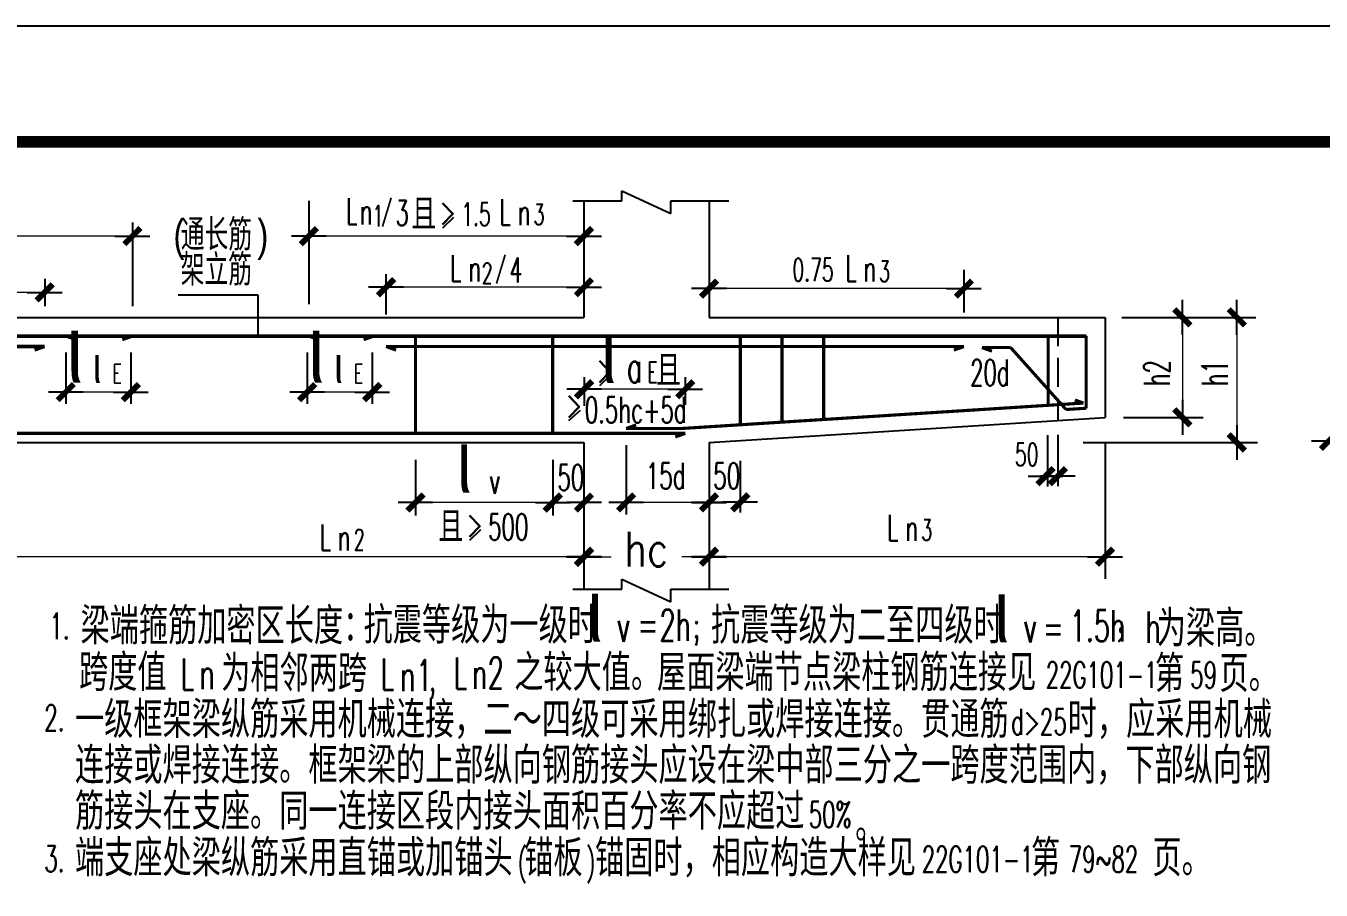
# Model space of a CAD drawing. Extents: x 250899 to 636064, y 268083 to 317384.
# Drawn here: x 415169 to 426355, y 306272 to 313733 of the extents above; entities that cross this region are included whole.
import ezdxf

# ---------------------------------------------------------------- set-up
doc = ezdxf.new("R2010")
doc.units = 0
doc.header["$LTSCALE"] = 1000
doc.header["$MEASUREMENT"] = 0
doc.linetypes.add('DASH', pattern=[0.35, 0.25, -0.1])
for name, color, linetype in [('PUB_DIM', 3, 'Continuous'), ('PUB_TITLE', 4, 'Continuous'), ('TEXT', 7, 'Continuous'), ('文字', 7, 'Continuous'), ('标注', 3, 'Continuous'), ('轮廓', 2, 'Continuous'), ('钢筋1', 1, 'Continuous')]:
    doc.layers.add(name, color=color, linetype=linetype)
doc.layers.add('Z-详图标注', color=3, linetype='Continuous', lineweight=18)
doc.styles.add('_HZTXT', font='gs_txt.shx', dxfattribs={"width": 0.8, "bigfont": 'gs_hztxt.shx'})
doc.styles.add('_SIMPLEX', font='SIMPLEX.shx', dxfattribs={"width": 0.7111111111111109})
doc.styles.add('_THZTXT', font='txt.shx', dxfattribs={"width": 0.8, "height": 400, "bigfont": 'hztxt.shx'})
doc.styles.add('_TXT', font='TXT', dxfattribs={"width": 1.028571428571429})
doc.styles.add('DIM_FONT', font='SIMPLEX.shx', dxfattribs={"width": 0.8})
doc.dimstyles.new('AXIS', dxfattribs={"dimtxt": 300, "dimasz": 1, "dimexe": 250, "dimexo": 300, "dimgap": 150, "dimtad": 1, "dimdec": 0, "dimzin": 0, "dimdsep": 46, "dimtxsty": 'DIM_FONT', "dimblk": '_DIMX', "dimcen": 0.9, "dimse1": 1, "dimse2": 1, "dimclrt": 7, "dimadec": 0, "dimazin": 0, "dimtfac": 1, "dimtdec": 0, "dimtix": 1, "dimtmove": 2, "dimatfit": 3, "dimldrblk": '_DIMX', "dimfxl": 1, "dimtolj": 1, "dimtzin": 0, "dimarcsym": 0})

# ---------------------------------------------------------------- blocks, each defined once
blk = doc.blocks.new('_DIMX')
blk.add_line((-150, 0), (150, 0))
at = {"const_width": 50}
blk.add_lwpolyline([(-70, -70), (70, 70)], dxfattribs=at)
blk = doc.blocks.new('*D12')
at = {"layer": 'Defpoints', "color": 0, "transparency": 16777216}
for p in [(17716.62102640932, 9445.463726103946), (18796.62102640932, 9445.46372610383), (17716.62102640921, 8445.463726103946)]:
    blk.add_point(p, dxfattribs=at)
at = {"layer": 'PUB_DIM', "color": 0, "lineweight": -2, "transparency": 16777216}
for p, q in [((17717.62102640921, 8445.463726103946), (17951.62102640931, 8445.463726103922)), ((18795.62102640921, 8445.463726103832), (18561.62102640931, 8445.463726103855))]:
    blk.add_line(p, q, dxfattribs=at)
for p, rotation in [((17716.62102640921, 8445.463726103946), 179.9999999999938), ((18796.62102640921, 8445.46372610383), 359.9999999999939)]:
    blk.add_blockref('_DIMX', p, dxfattribs=dict(at, rotation=rotation))
at = {"layer": 'PUB_DIM', "color": 7, "transparency": 16777216, "insert": (18256.62102640932, 8510.998277927923), "char_height": 300, "attachment_point": 5, "style": 'DIM_FONT'}
blk.add_mtext('\\A1;hc', dxfattribs=at)
blk = doc.blocks.new('*D17')
at = {"layer": 'Defpoints', "color": 0, "transparency": 16777216}
for p in [(21703.33467294299, 9167.777053644822), (21703.33467294299, 9141.238919197058), (21809.40262229345, 9167.777053644822)]:
    blk.add_point(p, dxfattribs=at)
at = {"layer": '文字', "color": 0, "lineweight": -2, "transparency": 16777216}
for p, q in [((21702.33467294299, 9141.238919197058), (21701.33467294299, 9141.238919197058)), ((21809.40262229345, 9141.238919197058), (21703.33467294299, 9141.238919197058)), ((21810.40262229345, 9141.238919197058), (21811.40262229345, 9141.238919197058))]:
    blk.add_line(p, q, dxfattribs=at)
blk.add_blockref('_DIMX', (21703.33467294299, 9141.238919197058), dxfattribs=at)
at = {"layer": '文字', "color": 0, "lineweight": -2, "transparency": 16777216, "rotation": 180}
blk.add_blockref('_DIMX', (21809.40262229345, 9141.238919197058), dxfattribs=at)
blk = doc.blocks.new('*D31')
at = {"layer": 'Defpoints', "color": 0, "transparency": 16777216}
for p in [(18796.61976961815, 8803.60497109435), (22216.61976961815, 8803.60497109435), (18796.61976961815, 8445.46372610383)]:
    blk.add_point(p, dxfattribs=at)
at = {"layer": '标注', "color": 0, "lineweight": -2, "transparency": 16777216}
blk.add_line((22215.61976961815, 8445.46372610383), (18797.61976961814, 8445.46372610383), dxfattribs=at)
at = {"layer": '标注', "color": 0, "lineweight": -2, "transparency": 16777216, "rotation": 180}
blk.add_blockref('_DIMX', (18796.61976961815, 8445.46372610383), dxfattribs=at)
at = {"layer": '标注', "color": 0, "lineweight": -2, "transparency": 16777216}
blk.add_blockref('_DIMX', (22216.61976961815, 8445.46372610383), dxfattribs=at)
blk = doc.blocks.new('*D32')
at = {"layer": 'Defpoints', "color": 0, "transparency": 16777216}
for p in [(18796.62576108682, 8941.777784642589), (18796.62576108682, 8915.239650194824), (19066.62576108682, 8941.777784642589)]:
    blk.add_point(p, dxfattribs=at)
at = {"layer": '标注', "color": 0, "lineweight": -2, "transparency": 16777216}
for p, q in [((18795.62576108682, 8915.239650194824), (18794.62576108682, 8915.239650194824)), ((19066.62576108682, 8915.239650194824), (18796.62576108682, 8915.239650194824)), ((19067.62576108682, 8915.239650194824), (19068.62576108682, 8915.239650194824))]:
    blk.add_line(p, q, dxfattribs=at)
blk.add_blockref('_DIMX', (18796.62576108682, 8915.239650194824), dxfattribs=at)
at = {"layer": '标注', "color": 0, "lineweight": -2, "transparency": 16777216, "rotation": 180}
blk.add_blockref('_DIMX', (19066.62576108682, 8915.239650194824), dxfattribs=at)
blk = doc.blocks.new('*D33')
at = {"layer": 'Defpoints', "color": 0, "transparency": 16777216}
for p in [(17717.39131145691, 9891.443295198087), (17717.39131145691, 8991.443295198085), (18591.65131145692, 8991.443295198085)]:
    blk.add_point(p, dxfattribs=at)
at = {"layer": '标注', "color": 0, "lineweight": -2, "transparency": 16777216}
blk.add_line((18590.65131145692, 9891.443295198087), (17718.39131145691, 9891.443295198087), dxfattribs=at)
at = {"layer": '标注', "color": 0, "lineweight": -2, "transparency": 16777216, "rotation": 180}
blk.add_blockref('_DIMX', (17717.39131145691, 9891.443295198087), dxfattribs=at)
at = {"layer": '标注', "color": 0, "lineweight": -2, "transparency": 16777216}
blk.add_blockref('_DIMX', (18591.65131145692, 9891.443295198087), dxfattribs=at)
blk = doc.blocks.new('*D34')
at = {"layer": 'Defpoints', "color": 0, "transparency": 16777216}
for p in [(15326.09009612514, 9866.6514295073), (15326.09009612514, 9818.51447676192), (15888.40109612536, 9818.51447676192)]:
    blk.add_point(p, dxfattribs=at)
at = {"layer": '标注', "color": 0, "lineweight": -2, "transparency": 16777216}
blk.add_line((15887.40109612536, 9866.6514295073), (15327.09009612514, 9866.6514295073), dxfattribs=at)
at = {"layer": '标注', "color": 0, "lineweight": -2, "transparency": 16777216, "rotation": 180}
blk.add_blockref('_DIMX', (15326.09009612514, 9866.6514295073), dxfattribs=at)
at = {"layer": '标注', "color": 0, "lineweight": -2, "transparency": 16777216}
blk.add_blockref('_DIMX', (15888.40109612536, 9866.6514295073), dxfattribs=at)
blk = doc.blocks.new('*D35')
at = {"layer": 'Defpoints', "color": 0, "transparency": 16777216}
for p in [(17446.62421845249, 8939.753632554375), (17446.62421845249, 8913.215498106729), (17716.62421845249, 8939.753632554375)]:
    blk.add_point(p, dxfattribs=at)
at = {"layer": '标注', "color": 0, "lineweight": -2, "transparency": 16777216}
for p, q in [((17445.62421845249, 8913.215498106729), (17444.62421845249, 8913.215498106729)), ((17716.62421845249, 8913.215498106729), (17446.62421845249, 8913.215498106729)), ((17717.62421845249, 8913.215498106729), (17718.62421845249, 8913.215498106729))]:
    blk.add_line(p, q, dxfattribs=at)
blk.add_blockref('_DIMX', (17446.62421845249, 8913.215498106729), dxfattribs=at)
at = {"layer": '标注', "color": 0, "lineweight": -2, "transparency": 16777216, "rotation": 180}
blk.add_blockref('_DIMX', (17716.62421845249, 8913.215498106729), dxfattribs=at)
blk = doc.blocks.new('*D36')
at = {"layer": 'Defpoints', "color": 0, "transparency": 16777216}
for p in [(16261.32421845244, 8939.753632554435), (16261.32421845244, 8913.215498106787), (17446.62421845249, 8939.753632554375)]:
    blk.add_point(p, dxfattribs=at)
at = {"layer": '标注', "color": 0, "lineweight": -2, "transparency": 16777216}
blk.add_line((17445.62421845249, 8913.215498106729), (16262.32421845244, 8913.215498106787), dxfattribs=at)
for p, rotation in [((16261.32421845244, 8913.215498106787), 179.9999999999972), ((17446.62421845249, 8913.215498106729), 359.9999999999972)]:
    blk.add_blockref('_DIMX', p, dxfattribs=dict(at, rotation=rotation))
blk = doc.blocks.new('*D37')
at = {"layer": 'Defpoints', "color": 0, "transparency": 16777216}
for p in [(18080.63105893251, 8941.225395192565), (18080.63105893251, 8914.687260744802), (18796.62605893263, 8941.225395192565)]:
    blk.add_point(p, dxfattribs=at)
at = {"layer": '标注', "color": 0, "lineweight": -2, "transparency": 16777216}
blk.add_line((18795.62605893262, 8914.687260744802), (18081.63105893251, 8914.687260744802), dxfattribs=at)
at = {"layer": '标注', "color": 0, "lineweight": -2, "transparency": 16777216, "rotation": 180}
blk.add_blockref('_DIMX', (18080.63105893251, 8914.687260744802), dxfattribs=at)
at = {"layer": '标注', "color": 0, "lineweight": -2, "transparency": 16777216}
blk.add_blockref('_DIMX', (18796.62605893263, 8914.687260744802), dxfattribs=at)
blk = doc.blocks.new('*D53')
at = {"layer": 'Defpoints', "color": 0, "transparency": 16777216}
for p in [(13241.09399656928, 9866.6514295073), (13241.09399656928, 9752.986535090256), (13803.40499656927, 9752.986535090256)]:
    blk.add_point(p, dxfattribs=at)
at = {"layer": '标注', "color": 0, "lineweight": -2, "transparency": 16777216}
blk.add_line((13802.40499656927, 9866.6514295073), (13242.09399656928, 9866.6514295073), dxfattribs=at)
at = {"layer": '标注', "color": 0, "lineweight": -2, "transparency": 16777216, "rotation": 180}
blk.add_blockref('_DIMX', (13241.09399656928, 9866.6514295073), dxfattribs=at)
at = {"layer": '标注', "color": 0, "lineweight": -2, "transparency": 16777216}
blk.add_blockref('_DIMX', (13803.40499656927, 9866.6514295073), dxfattribs=at)
blk = doc.blocks.new('*D56')
at = {"layer": 'Defpoints', "color": 0, "transparency": 16777216}
for p in [(11326.62558232061, 8479.490716368544), (11326.62558232061, 8443.199609318865), (17716.62558232061, 8479.490716368484)]:
    blk.add_point(p, dxfattribs=at)
at = {"layer": '标注', "color": 0, "lineweight": -2, "transparency": 16777216}
blk.add_line((17715.62558232061, 8443.199609318806), (11327.62558232061, 8443.199609318865), dxfattribs=at)
for p, rotation in [((11326.62558232061, 8443.199609318865), 179.9999999999995), ((17716.62558232061, 8443.199609318806), 359.9999999999995)]:
    blk.add_blockref('_DIMX', p, dxfattribs=dict(at, rotation=rotation))
blk = doc.blocks.new('*D76')
at = {"layer": 'Defpoints', "color": 0, "transparency": 16777216}
for p in [(18796.62322588381, 10760.0275148467), (18796.62322588381, 10597.21661555633), (20998.16722588381, 10597.21661555633)]:
    blk.add_point(p, dxfattribs=at)
at = {"layer": '标注', "color": 0, "lineweight": -2, "transparency": 16777216}
blk.add_line((20997.16722588381, 10760.0275148467), (18797.62322588381, 10760.0275148467), dxfattribs=at)
at = {"layer": '标注', "color": 0, "lineweight": -2, "transparency": 16777216, "rotation": 180}
blk.add_blockref('_DIMX', (18796.62322588381, 10760.0275148467), dxfattribs=at)
at = {"layer": '标注', "color": 0, "lineweight": -2, "transparency": 16777216}
blk.add_blockref('_DIMX', (20998.16722588381, 10760.0275148467), dxfattribs=at)
blk = doc.blocks.new('*D77')
at = {"layer": 'Defpoints', "color": 0, "transparency": 16777216}
for p in [(11326.62008531345, 11213.80530355708), (11326.62008531345, 10614.7203154891), (13816.02008531336, 10614.7203154891)]:
    blk.add_point(p, dxfattribs=at)
at = {"layer": '标注', "color": 0, "lineweight": -2, "transparency": 16777216}
blk.add_line((13815.02008531336, 11213.80530355708), (11327.62008531345, 11213.80530355708), dxfattribs=at)
at = {"layer": '标注', "color": 0, "lineweight": -2, "transparency": 16777216, "rotation": 180}
blk.add_blockref('_DIMX', (11326.62008531345, 11213.80530355708), dxfattribs=at)
at = {"layer": '标注', "color": 0, "lineweight": -2, "transparency": 16777216}
blk.add_blockref('_DIMX', (13816.02008531336, 11213.80530355708), dxfattribs=at)
blk = doc.blocks.new('*D78')
at = {"layer": 'Defpoints', "color": 0, "transparency": 16777216}
for p in [(11326.62488560658, 10728.08566150721), (11326.62488560658, 10659.18613195838), (13059.12488560658, 10659.18613195838)]:
    blk.add_point(p, dxfattribs=at)
at = {"layer": '标注', "color": 0, "lineweight": -2, "transparency": 16777216}
blk.add_line((13058.12488560658, 10728.08566150721), (11327.62488560658, 10728.08566150721), dxfattribs=at)
at = {"layer": '标注', "color": 0, "lineweight": -2, "transparency": 16777216, "rotation": 180}
blk.add_blockref('_DIMX', (11326.62488560658, 10728.08566150721), dxfattribs=at)
at = {"layer": '标注', "color": 0, "lineweight": -2, "transparency": 16777216}
blk.add_blockref('_DIMX', (13059.12488560658, 10728.08566150721), dxfattribs=at)
blk = doc.blocks.new('*D79')
at = {"layer": 'Defpoints', "color": 0, "transparency": 16777216}
for p in [(15340.21236624547, 11213.80530355708), (15340.21236624545, 10313.80530355707), (17716.62636624533, 10313.80530355702)]:
    blk.add_point(p, dxfattribs=at)
at = {"layer": '标注', "color": 0, "lineweight": -2, "transparency": 16777216}
blk.add_line((17715.62636624535, 11213.80530355702), (15341.21236624547, 11213.80530355708), dxfattribs=at)
for p, rotation in [((15340.21236624547, 11213.80530355708), 179.9999999999986), ((17716.62636624535, 11213.80530355702), 359.9999999999986)]:
    blk.add_blockref('_DIMX', p, dxfattribs=dict(at, rotation=rotation))
blk = doc.blocks.new('*D80')
at = {"layer": 'Defpoints', "color": 0, "transparency": 16777216}
for p in [(16007.11462580043, 10772.24209927732), (16007.1146258004, 9872.242099277328), (17716.62862580036, 9872.24209927727)]:
    blk.add_point(p, dxfattribs=at)
at = {"layer": '标注', "color": 0, "lineweight": -2, "transparency": 16777216}
blk.add_line((17715.62862580039, 10772.24209927726), (16008.11462580043, 10772.24209927732), dxfattribs=at)
for p, rotation in [((16007.11462580043, 10772.24209927732), 179.999999999998), ((17716.62862580039, 10772.24209927726), 359.999999999998)]:
    blk.add_blockref('_DIMX', p, dxfattribs=dict(at, rotation=rotation))
blk = doc.blocks.new('*D81')
at = {"layer": 'Defpoints', "color": 0, "transparency": 16777216}
for p in [(22670.82057917701, 10512.25962221151), (22670.82057917701, 9648.619622211618), (22885.22091494757, 9648.619622211618)]:
    blk.add_point(p, dxfattribs=at)
at = {"layer": '标注', "color": 0, "lineweight": -2, "transparency": 16777216}
blk.add_line((22885.22091494757, 10511.25962221151), (22885.22091494757, 9649.619622211616), dxfattribs=at)
for p, rotation in [((22885.22091494757, 10512.25962221151), 90), ((22885.22091494757, 9648.619622211618), 270)]:
    blk.add_blockref('_DIMX', p, dxfattribs=dict(at, rotation=rotation))
blk = doc.blocks.new('*D82')
at = {"layer": 'Defpoints', "color": 0, "transparency": 16777216}
for p in [(23271.47207776644, 10512.25871468155), (23271.47207776644, 9432.258714681553), (23354.76646689047, 9432.258714681553)]:
    blk.add_point(p, dxfattribs=at)
at = {"layer": '标注', "color": 0, "lineweight": -2, "transparency": 16777216}
blk.add_line((23354.76646689047, 10511.25871468155), (23354.76646689047, 9433.258714681553), dxfattribs=at)
for p, rotation in [((23354.76646689047, 10512.25871468155), 90), ((23354.76646689047, 9432.258714681553), 270)]:
    blk.add_blockref('_DIMX', p, dxfattribs=dict(at, rotation=rotation))
blk = doc.blocks.new('*D149')
at = {"layer": 'Defpoints', "color": 0, "transparency": 16777216}
for p in [(426423.1909871334, 310150.6072310214), (426423.1909871334, 309150.6072310214), (426623.1909871335, 309150.6072310214)]:
    blk.add_point(p, dxfattribs=at)
at = {"layer": 'PUB_DIM', "color": 0, "lineweight": -2, "transparency": 16777216}
for p, q in [((426422.1909871334, 310150.6072310214), (426421.1909871334, 310150.6072310214)), ((426623.1909871335, 310150.6072310214), (426423.1909871334, 310150.6072310214)), ((426624.1909871334, 310150.6072310214), (426625.1909871335, 310150.6072310214))]:
    blk.add_line(p, q, dxfattribs=at)
blk.add_blockref('_DIMX', (426423.1909871334, 310150.6072310214), dxfattribs=at)
at = {"layer": 'PUB_DIM', "color": 0, "lineweight": -2, "transparency": 16777216, "rotation": 180}
blk.add_blockref('_DIMX', (426623.1909871335, 310150.6072310214), dxfattribs=at)
at = {"layer": 'PUB_DIM', "color": 7, "transparency": 16777216, "insert": (426926.6502610268, 310194.0312404363), "char_height": 300, "attachment_point": 5, "style": 'DIM_FONT'}
blk.add_mtext('\\A1;d', dxfattribs=at)
blk = doc.blocks.new('A$C14DB33D0')
at = {"layer": '文字'}
for p, q in [((16497.23020643112, 11286.32395871926), (16593.93593255058, 11377.88176513125)), ((17852.33757433318, 9923.01555084478), (17949.04330045287, 10014.57335725677)), ((17586.56166024855, 9622.204884321603), (17685.49651774135, 9711.349280400029)), ((21720.46172690694, 9496.234359288064), (21720.46172690694, 9050.47421883751)), ((21809.40103635215, 9499.032589308394), (21809.40103635215, 9053.272448857839)), ((16729.96844377299, 8588.295725260396), (16826.67416989268, 8679.853531672617))]:
    blk.add_line(p, q, dxfattribs=at)
at = {"layer": '文字', "const_width": 27}
blk.add_lwpolyline([(21725.5537471408, 10350.26253672951), (21725.5537471408, 9742.465512755502)], dxfattribs=at)
at = {"layer": '标注'}
for p, q in [((18043.08320770319, 11605.95838535385), (18466.9832077031, 11408.85838535387)), ((18043.08320770319, 11517.75838535378), (18043.08320770319, 11605.95838535385)), ((15340.21627621003, 11517.75838535384), (15340.21627621003, 10627.12623574643)), ((17619.18320770305, 11517.75838535378), (18043.08320770319, 11517.75838535378)), ((18466.9832077031, 11408.85838535387), (18466.9832077031, 11517.75838535378)), ((18466.9832077031, 11517.75838535378), (18969.18320770305, 11517.75838535378)), ((13816.02417514543, 11332.12022001901), (13816.02417514543, 10608.39813524508)), ((16004.3557787626, 10883.72063915396), (16004.3557787626, 10536.08905510895)), ((20998.1638289853, 10921.3377685041), (20998.1638289853, 10553.27141800261)), ((13059.12417514552, 10843.74409837008), (13059.12417514552, 10608.39813524508)), ((14210.92651165486, 10707.27390871651), (14899.30206270562, 10707.27390871651)), ((14899.30206270562, 10707.27390871651), (14899.30206270562, 10345.93254982028)), ((22362.43229484651, 10512.26253672963), (23520.62498553144, 10512.26253672963)), ((13241.09153248788, 10210.0716679733), (13241.09153248788, 9764.071323844488)), ((13803.40931926318, 10207.84161764535), (13803.40931926318, 9764.071323844488)), ((15326.08763204398, 10210.0716679733), (15326.08763204398, 9764.071323844488)), ((15888.40541881928, 10207.84161764535), (15888.40541881928, 9764.071323844488)), ((17717.39512824407, 9996.778243023262), (17717.39512824407, 9748.734633972696)), ((18591.65328518068, 9996.778243023262), (18591.65328518068, 9756.777393012135)), ((22377.55192580982, 9648.617377467395), (23065.13479702803, 9648.617377467395)), ((18080.63054153765, 9407.309439002012), (18080.63054153765, 8809.739297487016)), ((22028.62549863383, 9432.26253672963), (23533.39159068838, 9432.26253672963)), ((22216.62417514552, 9432.26253672963), (22216.62417514552, 8253.05897610757)), ((16261.31980052055, 9282.185538255377), (16261.31980052055, 8801.415124459541)), ((17446.62417514552, 9282.185538255317), (17446.62417514552, 8801.415124459483)), ((19066.62417514552, 9273.03332030616), (19066.62417514552, 8827.273179855605)), ((18043.08320770343, 8252.565153150877), (18466.98320770333, 8055.465153150901)), ((18043.08320770343, 8164.365153150923), (18043.08320770343, 8252.565153150877)), ((17619.18320770305, 8164.365153150923), (18043.08320770343, 8164.365153150923)), ((18466.98320770333, 8164.365153150923), (18969.18320770305, 8164.365153150923)), ((18466.98320770333, 8055.465153150901), (18466.98320770333, 8164.365153150923))]:
    blk.add_line(p, q, dxfattribs=at)
at = {"layer": '轮廓'}
for p, q in [((17716.62417514552, 11517.75838535378), (17716.62417514552, 10512.26253672963)), ((18796.62417514552, 11517.75838535378), (18796.62417514552, 10512.26253672963)), ((11326.62417514552, 10512.26253672968), (17716.62417514552, 10512.26253672963)), ((18796.62417514552, 10512.26253672963), (22216.62417514552, 10512.26253672963)), ((22216.62417514552, 10512.26253672963), (22216.62417514552, 9648.617377467395)), ((18796.62417514552, 9432.26253672963), (22216.62417514552, 9648.617377467395)), ((11326.62417514552, 9432.262536729686), (17716.62417514552, 9432.26253672963)), ((17716.62417514552, 9432.26253672963), (17716.62417514552, 8164.365153150923)), ((18796.62417514552, 9432.26253672963), (18796.62417514552, 8164.365153150923))]:
    blk.add_line(p, q, dxfattribs=at)
at = {"layer": '轮廓', "linetype": 'DASH'}
blk.add_line((21809.40103635215, 10512.26253672963), (21809.40103635215, 9622.855770058522), dxfattribs=at)
at = {"layer": '钢筋1'}
for points, const_width in [([(2476.141265650047, 10350.26253672974), (22054.17417514557, 10350.26253672963)], 30), ([(13243.52735181409, 10350.26253672968), (13330.52473108121, 10319.29012573999)], 27), ([(13816.02417514543, 10350.26253672968), (13729.02679587877, 10319.29012573999)], 27), ([(15340.21627621003, 10350.26253672968), (15427.21365547692, 10319.29012573999)], 27), ([(15901.02027470153, 10350.26253672968), (15814.02289543464, 10319.29012573999)], 27), ([(16261.31980052055, 10350.26253672968), (16261.31980052055, 9510.40957623208)], 27), ([(17446.62417514552, 10350.26253672963), (17446.62417514552, 9510.409576232021)], 27), ([(19066.62417514552, 10350.26253672963), (19066.62417514552, 9584.627854459744)], 27), ([(19426.62417514552, 10350.26253672951), (19426.62417514552, 9607.4020482215)], 27), ([(19786.62417514552, 10350.26253672951), (19786.62417514552, 9630.17624198337)], 27), ([(22054.17417514557, 10350.26253672963), (22054.62417514552, 10349.81253672956)], 27), ([(22054.62417514552, 10349.81253672956), (22054.62417514552, 9727.996767164848)], 27), ([(8514.124175145758, 10260.26253672968), (13059.12417514552, 10260.26253672968)], 30), ([(13059.12417514552, 10260.26253672968), (12972.12679587863, 10229.29012573999)], 27), ([(16007.11627620994, 10260.26253672968), (20998.1638289853, 10260.26253672962)], 27), ([(16007.11627620994, 10260.26253672968), (16094.11365547706, 10229.29012573999)], 27), ([(20998.1638289853, 10260.26253672962), (20911.16644971841, 10229.29012573993)], 27), ([(21153.45995595516, 10251.33036073687), (21240.45733522228, 10220.35794974718)], 27), ([(21153.45995595516, 10251.33036073687), (21401.89429194038, 10251.33036073687)], 27), ([(21879.82731190906, 9716.84325472737), (21401.89429194038, 10251.33036073687)], 27), ([(18554.31911127362, 9552.218591154611), (22030.62071196944, 9772.135164012841)], 27), ([(21860.22640850721, 9738.763544175252), (21860.99370879424, 9738.47375707183)], 27), ([(21880.57636993681, 9716.536215943577), (22054.17507291003, 9727.518356216782)], 27), ([(22030.64587917062, 9772.314502382362), (21956.54627291672, 9798.695106929343)], 27), ([(22030.62071196944, 9772.135164012841), (22030.64587917062, 9772.314502382362)], 27), ([(22054.17507291003, 9773.625251735153), (22054.62417514552, 9774.103662683105)], 27), ([(22054.17507291003, 9727.518356216782), (22054.62417514552, 9727.996767164848)], 27), ([(22054.17507291003, 9723.655559940322), (22054.62417514552, 9724.13397088839)], 27), ([(21879.82731190906, 9716.84325472737), (21880.57636993681, 9716.536215943577)], 27), ([(10452.72417514562, 9510.40957623208), (18591.95216548652, 9510.409576232021)], 27), ([(18080.63054153765, 9552.218591154611), (18167.62792080431, 9583.191002144304)], 27), ([(18080.63054153765, 9552.218591154611), (18554.31911127362, 9552.218591154611)], 27), ([(18504.9547862194, 9479.437165242096), (18591.95216548652, 9510.409576232021)], 27), ([(18554.76911127358, 9552.218591154611), (18554.76821350911, 9552.247002102844)], 27)]:
    blk.add_lwpolyline(points, dxfattribs=dict(at, const_width=const_width))
at = {"layer": 'TEXT'}
for s, height, style, width, p in [('梁端箍筋加密区长度：', 315, '_THZTXT', 0.8, (13368.46739035262, 7689.504293803475)), ('抗震等级为一级时', 315, '_THZTXT', 0.8, (15812.96869691927, 7695.102132543572)), ('抗震等级为二至四级时', 315, '_THZTXT', 0.8, (18813.56882410356, 7693.621282596315)), ('1.5h', 270, '_SIMPLEX', 0.6, (21912.69246948301, 7712.454889042361)), ('为梁高。', 315, '_THZTXT', 0.8, (22663.7067893839, 7668.432048504998)), ('，', 337.5, '_HZTXT', 0.8, (22293.79317218903, 7712.454889042361)), ('之较大值。', 315, '_THZTXT', 0.8, (17114.52598143858, 7286.180973998678))]:
    blk.add_text(s, height=height, rotation=359.9999999999997, dxfattribs=dict(at, style=style, width=width)).set_placement(p)
at = {"layer": '文字'}
for s, height, rotation, style, width, p in [('L', 225, 359.9999999999997, '_SIMPLEX', 0.6, (15663.1191655274, 11314.9757985099)), ('/', 162, 359.9999999999997, '_SIMPLEX', 0.6, (15969.13299516844, 11351.67484830436)), ('且', 270, 359.9999999999997, '_THZTXT', 0.8, (16225.49580607167, 11265.92250525951)), ('L', 225, 359.9999999999997, '_SIMPLEX', 0.6, (16987.48188617662, 11307.97606450435)), ('n', 225, 359.9999999999997, '_SIMPLEX', 0.6, (15780.68693602411, 11314.71104528394)), ('1', 180, 359.9999999999997, '_SIMPLEX', 0.6, (15891.87919601356, 11297.36075294798)), ('3', 216, 359.9999999999997, '_SIMPLEX', 0.6, (16091.12377406773, 11304.31989820849)), ('>', 216, 359.9999999999997, '_SIMPLEX', 0.6, (16473.16621222184, 11313.93410595972)), ('1.5', 198, 359.9999999999997, '_SIMPLEX', 0.6, (16656.73181482707, 11303.59461027686)), ('n', 225, 359.9999999999997, '_SIMPLEX', 0.6, (17144.51558629912, 11307.71131127834)), ('3', 180, 359.9999999999997, '_SIMPLEX', 0.6, (17282.19210496033, 11310.58238033444)), ('(', 270, 359.9999999999997, '_HZTXT', 0.8, (14170.52526865597, 11089.76615899079)), ('通长筋', 270, 359.9999999999997, '_HZTXT', 0.8, (14234.62454424635, 11089.76615899079)), (')', 270, 359.9999999999997, '_HZTXT', 0.8, (14895.01988282916, 11089.76615899079)), ('架立筋', 270, 359.9999999999997, '_HZTXT', 0.8, (14233.46103603765, 10786.70781852479)), ('L', 225, 359.9999999999997, '_SIMPLEX', 0.6, (16561.35817419784, 10822.82742009265)), ('n', 225, 359.9999999999997, '_SIMPLEX', 0.6, (16718.39187432057, 10822.56266686669)), ('2', 180, 359.9999999999997, '_SIMPLEX', 0.6, (16834.11694992007, 10804.18047618319)), ('/', 162, 359.9999999999997, '_SIMPLEX', 0.6, (16952.40748926042, 10859.02031550812)), ('4', 216, 359.9999999999997, '_SIMPLEX', 0.6, (17074.39826815948, 10811.66536541219)), ('0.75', 198, 359.9999999999997, '_SIMPLEX', 0.6, (19516.79690482001, 10824.3373034427)), ('L', 225, 359.9999999999997, '_SIMPLEX', 0.6, (19974.55078832479, 10822.82742009259)), ('n', 225, 359.9999999999997, '_SIMPLEX', 0.6, (20131.58448844729, 10822.56266686663)), ('3', 180, 359.9999999999997, '_SIMPLEX', 0.6, (20265.69747549551, 10819.39354874944)), ('ι', 585, 359.9999999999997, '_HZTXT', 0.8, (13248.68483266327, 9949.37994850951)), ('ι', 585, 359.9999999999997, '_HZTXT', 0.8, (15333.68093221937, 9949.37994850951)), ('ι', 540, 359.9999999999997, '_HZTXT', 0.8, (17865.67994540208, 9944.103917512402)), ('ι', 315, 359.9999999999997, '_HZTXT', 0.8, (13474.03740877239, 9945.188692290802)), ('ι', 315, 359.9999999999997, '_HZTXT', 0.8, (15559.03350832825, 9945.188692290802)), ('且', 270, 359.9999999999997, '_THZTXT', 0.8, (18337.48640719056, 9916.143039118324)), ('E', 162, 359.9999999999997, '_SIMPLEX', 0.6, (13644.7360616622, 9944.803232749691)), ('E', 162, 359.9999999999997, '_SIMPLEX', 0.6, (15729.7321612183, 9944.803232749691)), ('>', 216, 359.9999999999997, '_SIMPLEX', 0.6, (17828.2735801239, 9950.62569808512)), (' a', 270, 359.9999999999997, '_SIMPLEX', 0.6, (17976.45624135062, 9948.708188698802)), ('E', 180, 359.9999999999997, '_SIMPLEX', 0.6, (18263.17757435934, 9948.689769507211)), ('20d', 225, 359.9999999999997, '_SIMPLEX', 0.6, (21051.21612697165, 9922.057280310371)), ('h2', 225, 89.99999999999973, '_SIMPLEX', 0.6, (22776.62582123117, 9917.789244398184)), ('h1', 225, 89.99999999999973, '_SIMPLEX', 0.6, (23277.33601554972, 9917.789244398184)), ('>', 216, 359.9999999999997, '_SIMPLEX', 0.6, (17563.4109564668, 9648.06129067886)), ('0.5hc+5d', 225, 359.9999999999997, '_SIMPLEX', 0.6, (17724.20511430176, 9600.156788665277)), ('ι', 540, 359.9999999999997, '_HZTXT', 0.8, (16618.15606352896, 8999.679605614978)), ('50', 198, 359.9999999999997, '_SIMPLEX', 0.6, (21438.48653815524, 9229.17741251149)), ('50', 225, 359.9999999999997, '_SIMPLEX', 0.6, (17488.14703557361, 9016.808634893678)), ('15d', 225, 359.9999999999997, '_SIMPLEX', 0.6, (18251.61605743202, 9030.569935539332)), ('50', 225, 359.9999999999997, '_SIMPLEX', 0.6, (18833.48495563748, 9030.569935539332)), ('v', 225, 359.9999999999997, '_SIMPLEX', 0.6, (16900.01852580416, 8987.291496818187)), ('且', 270, 359.9999999999997, '_THZTXT', 0.8, (16458.23404341354, 8567.894271800646)), ('>', 216, 359.9999999999997, '_SIMPLEX', 0.6, (16705.9044495637, 8615.90587250085)), ('500', 225, 359.9999999999997, '_SIMPLEX', 0.6, (16889.29210754228, 8589.445057243456)), ('L', 225, 359.9999999999997, '_SIMPLEX', 0.6, (20335.56619886751, 8582.999140064407)), ('n', 225, 359.9999999999997, '_SIMPLEX', 0.6, (20492.59989899001, 8582.734386838216)), ('3', 180, 359.9999999999997, '_SIMPLEX', 0.6, (20630.27641765098, 8585.605455894314)), ('L', 225, 359.9999999999997, '_SIMPLEX', 0.6, (15434.5672999192, 8499.225095828648)), ('n', 225, 359.9999999999997, '_SIMPLEX', 0.6, (15591.6010000417, 8498.960342602457)), ('2', 180, 359.9999999999997, '_SIMPLEX', 0.6, (15729.27751870313, 8501.83141165867)), ('ι', 540, 359.9999999999997, '_HZTXT', 0.8, (17747.55089479242, 7712.641616151611)), ('ι', 540, 359.9999999999997, '_HZTXT', 0.8, (21259.75870622951, 7705.773959139536)), ('1.', 225, 359.9999999999997, '_SIMPLEX', 0.6, (13100.71729659731, 7734.613948927843)), ('2h', 270, 359.9999999999997, '_SIMPLEX', 0.6, (18368.98303014715, 7719.322546054202)), ('h', 270, 359.9999999999997, '_SIMPLEX', 0.6, (22565.09481933317, 7701.186028285825)), ('v', 270, 359.9999999999997, '_SIMPLEX', 0.6, (18001.80648720334, 7710.599531229992)), ('=', 270, 359.9999999999997, '_SIMPLEX', 0.6, (18179.18639616226, 7726.220039323147)), (';', 216, 359.9999999999997, '_SIMPLEX', 0.6, (18661.19014353794, 7743.256180481811)), ('v', 270, 359.9999999999997, '_SIMPLEX', 0.6, (21514.01429864042, 7703.731874217919)), ('=', 270, 359.9999999999997, '_SIMPLEX', 0.6, (21680.41157186194, 7698.127268984507)), ('跨度值', 315, 359.9999999999997, '_THZTXT', 0.8, (13355.77141525154, 7287.258788996377)), ('为相邻两跨', 315, 359.9999999999997, '_THZTXT', 0.8, (14583.67864758591, 7279.397640430253)), ('屋面梁端节点梁柱钢筋连接见', 315, 359.9999999999997, '_THZTXT', 0.8, (18347.11512250942, 7286.180973998678)), ('第', 315, 359.9999999999997, '_THZTXT', 0.8, (22647.59615056869, 7277.501798430749)), ('L', 270, 359.9999999999997, '_SIMPLEX', 0.6, (14232.89316464751, 7296.926136238501)), ('L', 270, 359.9999999999997, '_SIMPLEX', 0.6, (15960.50464989361, 7296.926136238501)), ('1', 270, 359.9999999999997, '_SIMPLEX', 0.6, (16265.74950690311, 7286.312212375226)), ('L', 270, 359.9999999999997, '_SIMPLEX', 0.6, (16591.11254835385, 7304.228986435919)), ('2', 270, 359.9999999999997, '_SIMPLEX', 0.6, (16885.82276713755, 7306.83530226606)), ('22G101-1', 225, 359.9999999999997, '_SIMPLEX', 0.6, (21704.42599671986, 7311.860169854189)), ('59', 225, 359.9999999999997, '_SIMPLEX', 0.6, (22952.82882022043, 7311.584596350148)), ('页。', 315, 359.9999999999997, '_THZTXT', 0.8, (23205.51875030413, 7277.501798430749)), ('n', 270, 359.9999999999997, '_SIMPLEX', 0.6, (14394.76635299553, 7301.283349335193)), ('n', 270, 359.9999999999997, '_SIMPLEX', 0.6, (16128.07298824168, 7283.441143319127)), ('n', 270, 359.9999999999997, '_SIMPLEX', 0.6, (16748.14624847634, 7303.964233209845)), (',', 216, 359.9999999999997, '_SIMPLEX', 0.6, (16380.01101336931, 7288.06079811696)), ('2.', 225, 359.9999999999997, '_SIMPLEX', 0.6, (13055.79365396383, 6941.093658375904)), ('一级框架梁纵筋采用机械连接，二～四级可采用绑扎或焊接连接。贯通筋', 315, 359.9999999999997, '_THZTXT', 0.8, (13320.84627590771, 6881.111788355513)), ('时，应采用机械', 315, 359.9999999999997, '_THZTXT', 0.8, (21894.98805248597, 6881.111788355454)), ('d>25', 225, 359.9999999999997, '_SIMPLEX', 0.6, (21405.96146710287, 6906.882046632528)), ('连接或焊接连接。框架梁的上部纵向钢筋接头应设在梁中部三分之一跨度范围内，下部纵向钢', 315, 359.9999999999997, '_THZTXT', 0.8, (13320.84627590771, 6485.531643153866)), ('筋接头在支座。同一连接区段内接头面积百分率不应超过', 315, 359.9999999999997, '_THZTXT', 0.8, (13320.84627590771, 6088.329872488859)), ('50%', 225, 359.9999999999997, '_SIMPLEX', 0.6, (19657.94942741538, 6106.490492525103)), ('。', 315, 359.9999999999997, '_THZTXT', 0.8, (20058.96552324411, 5986.114105648535)), ('3.', 225, 359.9999999999997, '_SIMPLEX', 0.6, (13055.79365396383, 5723.917744489154)), ('端支座处梁纵筋采用直锚或加锚头', 315, 359.9999999999997, '_THZTXT', 0.8, (13320.84627590771, 5686.386053910944)), ('(', 252, 359.9999999999997, '_TXT', 0.6, (17129.95857387082, 5686.386053910887)), ('锚板', 315, 359.9999999999997, '_THZTXT', 0.8, (17200.77255812264, 5686.386053910887)), (')', 252, 359.9999999999997, '_TXT', 0.6, (17727.17079434334, 5686.386053910887)), ('锚固时，相应构造大样见', 315, 359.9999999999997, '_THZTXT', 0.8, (17812.17728650896, 5686.386053910887)), ('22G101-1', 225, 359.9999999999997, '_SIMPLEX', 0.6, (20633.70310364873, 5720.744425334327)), ('第', 315, 359.9999999999997, '_THZTXT', 0.8, (21576.87325749756, 5686.386053910887)), ('79~82', 225, 359.9999999999997, '_SIMPLEX', 0.6, (21902.60368728381, 5720.468851830286)), ('页。', 315, 359.9999999999997, '_THZTXT', 0.8, (22626.74333044584, 5686.386053910887))]:
    blk.add_text(s, height=height, rotation=rotation, dxfattribs=dict(at, style=style, width=width)).set_placement(p)
at = {"layer": 'PUB_DIM'}
dim = blk.add_linear_dim(base=(17716.62102640921, 8445.463726103946), p1=(18796.62102640932, 9445.46372610383), p2=(17716.62102640932, 9445.463726103946), angle=179.99999999999383, text='hc', dimstyle='AXIS', dxfattribs=at)
dim.commit()
dim.dimension.update_dxf_attribs({"geometry": '*D12', "text_midpoint": (18256.62102640932, 8510.998277927923), "dimtype": 129})
at = {"layer": '文字'}
dim = blk.add_aligned_dim(p1=(21809.40262229345, 9167.777053644822), p2=(21703.33467294299, 9167.777053644822), distance=26.538134447764605, text=' ', dimstyle='AXIS', dxfattribs=at)
dim.commit()
dim.dimension.update_dxf_attribs({"geometry": '*D17', "text_midpoint": (21756.36864761822, 9141.238919197058)})
at = {"layer": '标注'}
for p1, p2, distance, picture, middle in [((13816.02008531336, 10614.7203154891), (11326.62008531345, 10614.7203154891), -599.0849880679798, '*D77', (12571.3200853134, 11213.80530355708)), ((17716.62636624533, 10313.80530355702), (15340.21236624545, 10313.80530355707), -900.000000000009, '*D79', (16528.41936624541, 11213.80530355705)), ((17716.62862580036, 9872.24209927727), (16007.1146258004, 9872.242099277328), -899.9999999999928, '*D80', (16861.87162580041, 10772.2420992773)), ((13059.12488560658, 10659.18613195838), (11326.62488560658, 10659.18613195838), -68.89952954882938, '*D78', (12192.87488560658, 10728.08566150721)), ((20998.16722588381, 10597.21661555633), (18796.62322588381, 10597.21661555633), -162.8108992903708, '*D76', (19897.39522588381, 10760.0275148467)), ((22670.820579177, 10512.25962221151), (22670.820579177, 9648.619622211612), 214.40033577056965, '*D81', (22885.22091494757, 10080.43962221155)), ((23271.47207776643, 10512.25871468155), (23271.47207776643, 9432.25871468155), 83.2943891240393, '*D82', (23354.76646689047, 9972.258714681544)), ((18591.65131145692, 8991.443295198085), (17717.39131145691, 8991.443295198085), -900.0000000000018, '*D33', (18154.52131145692, 9891.443295198087)), ((13803.40499656927, 9752.986535090256), (13241.09399656928, 9752.986535090256), -113.66489441704289, '*D53', (13522.24949656927, 9866.6514295073)), ((15888.40109612536, 9818.51447676192), (15326.09009612514, 9818.51447676192), -48.13695274537895, '*D34', (15607.24559612525, 9866.6514295073)), ((17446.62421845249, 8939.753632554375), (16261.32421845244, 8939.753632554435), 26.53813444764819, '*D36', (16853.97421845246, 8913.215498106758)), ((18796.62605893263, 8941.225395192565), (18080.63105893251, 8941.225395192565), 26.538134447762786, '*D37', (18438.62855893257, 8914.687260744802)), ((19066.62576108682, 8941.777784642589), (18796.62576108682, 8941.777784642589), 26.538134447764605, '*D32', (18931.62576108682, 8915.239650194824)), ((22216.61976961815, 8803.60497109435), (18796.61976961815, 8803.60497109435), 358.14124499052014, '*D31', (20506.61976961815, 8445.46372610383)), ((17716.62558232061, 8479.490716368484), (11326.62558232061, 8479.490716368544), 36.29110704967934, '*D56', (14521.62558232061, 8443.199609318837))]:
    dim = blk.add_aligned_dim(p1=p1, p2=p2, distance=distance, text=' ', dimstyle='AXIS', dxfattribs=at)
    dim.commit()
    dim.dimension.update_dxf_attribs({"geometry": picture, "text_midpoint": middle})
dim = blk.add_linear_dim(base=(17446.62421845249, 8913.215498106729), p1=(17716.62421845249, 8939.753632554375), p2=(17446.62421845249, 8939.753632554375), angle=180, text=' ', dimstyle='AXIS', dxfattribs=at)
dim.commit()
dim.dimension.update_dxf_attribs({"geometry": '*D35', "text_midpoint": (18236.56707559549, 9183.215498106729), "dimtype": 129})

msp = doc.modelspace()

# ---------------------------------------------------------------- linework, layer by layer
at = {"layer": 'PUB_TITLE'}
msp.add_lwpolyline([(384081.6682983311, 271733.213783745), (384081.6682983316, 313733.213783745), (443481.6682983315, 313733.2137837436), (443481.6682983311, 271733.2137837436)], close=True, dxfattribs=at)
at = {"layer": 'PUB_TITLE', "const_width": 100}
msp.add_lwpolyline([(386581.6694250422, 272733.213783745), (442481.6694250421, 272733.2137837438), (442481.6694250428, 312733.2137837436), (386581.6694250428, 312733.213783745)], close=True, dxfattribs=at)

# ---------------------------------------------------------------- block references
at = {"layer": 'Z-详图标注'}
msp.add_blockref('A$C14DB33D0', (402271.8091359322, 300704.615615072), dxfattribs=at)

# ---------------------------------------------------------------- dimensions: what is measured, and where the dimension line sits
at = {"layer": 'PUB_DIM'}
dim = msp.add_linear_dim(base=(426423.1909871334, 310150.6072310214), p1=(426623.1909871335, 309150.6072310214), p2=(426423.1909871334, 309150.6072310214), angle=180, text='d', dimstyle='AXIS', dxfattribs=at)
dim.commit()
dim.dimension.update_dxf_attribs({"geometry": '*D149', "text_midpoint": (426926.6502610268, 310194.0312404363), "dimtype": 129})

doc.saveas('drawing.dxf')
